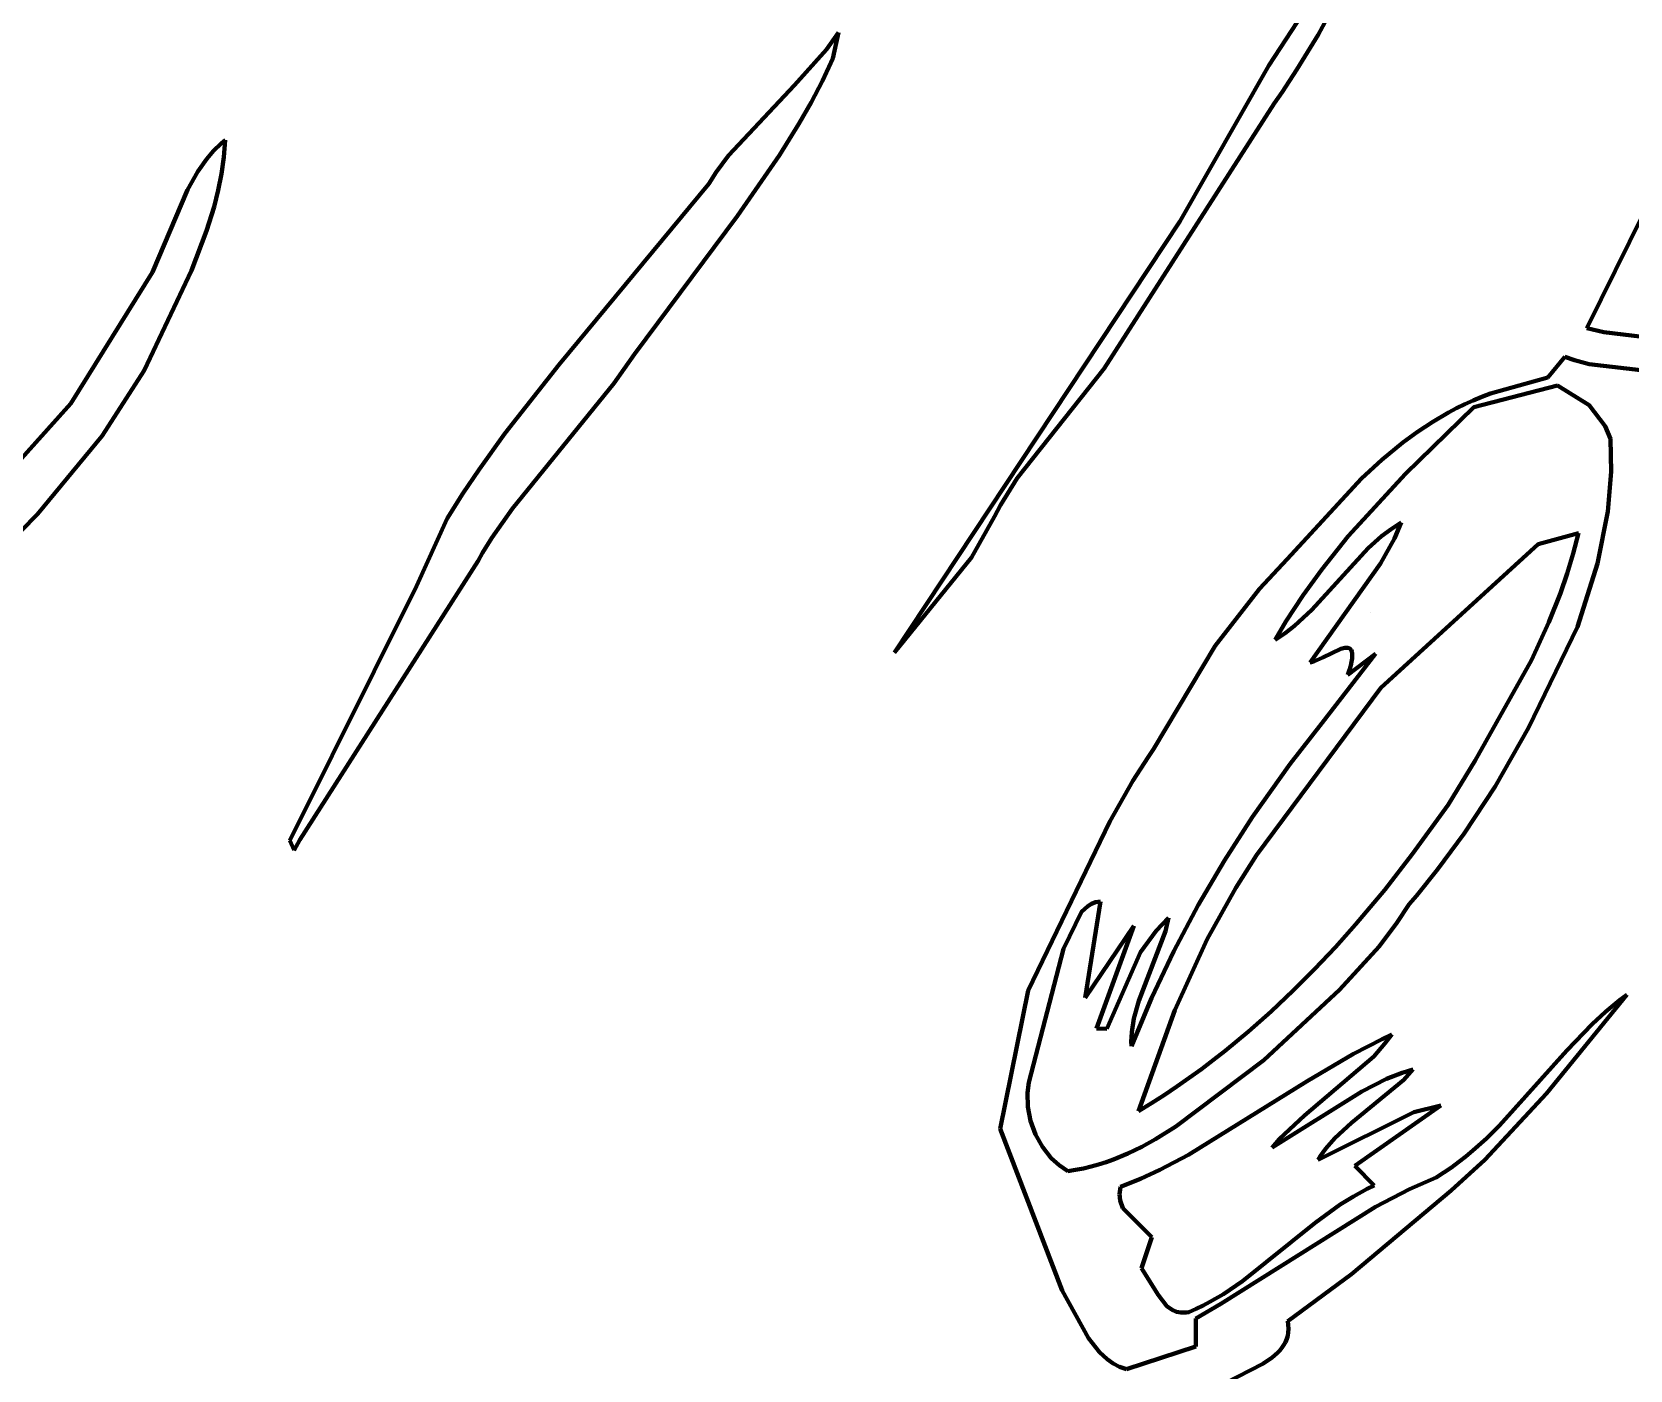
# Model space of a CAD drawing. Header units: millimetres. Extents: x 0 to 14.2, y 0 to 19.5.
# Drawn here: x 3.764 to 5.626, y 9.177 to 10.736 of the extents above; entities that cross this region are included whole.
import ezdxf

# ---------------------------------------------------------------- set-up
doc = ezdxf.new("R2010")
doc.units = ezdxf.units.MM
doc.layers.add('color#010101ff', color=7, linetype='CONTINUOUS', lineweight=100)
doc.layers.add('color#fdfdfdff', color=7, linetype='CONTINUOUS', lineweight=100)

msp = doc.modelspace()

# ---------------------------------------------------------------- linework, layer by layer
at = {"layer": 'color#010101ff'}
for p, q in [((5.2625, 10.7322), (5.3894, 10.9684)), ((5.2446, 10.7572), (5.2052, 10.6967)), ((4.7038, 10.7349), (4.6897, 10.7154)), ((4.6971, 10.7049), (4.7038, 10.7349)), ((5.2378, 10.6919), (5.2625, 10.7322)), ((4.6897, 10.7154), (4.6524, 10.6735)), ((4.6849, 10.6789), (4.6971, 10.7049)), ((5.2052, 10.6967), (5.1014, 10.5149)), ((5.2205, 10.6655), (5.2378, 10.6919)), ((4.6524, 10.6735), (4.5754, 10.5916)), ((4.6716, 10.6535), (4.6849, 10.6789)), ((4.6575, 10.6286), (4.6716, 10.6535)), ((5.0133, 10.3436), (5.2115, 10.6524)), ((5.2115, 10.6524), (5.2205, 10.6655)), ((4.6349, 10.5921), (4.6575, 10.6286)), ((3.9753, 10.5971), (3.9674, 10.5878)), ((3.9842, 10.6057), (3.9753, 10.5971)), ((3.989, 10.6098), (3.9842, 10.6057)), ((3.9874, 10.59), (3.989, 10.6098)), ((3.9674, 10.5878), (3.9569, 10.573)), ((3.9846, 10.5705), (3.9874, 10.59)), ((4.5754, 10.5916), (4.5611, 10.5722)), ((4.5859, 10.5214), (4.6349, 10.5921)), ((3.9569, 10.573), (3.9452, 10.5518)), ((3.9808, 10.5512), (3.9846, 10.5705)), ((4.5611, 10.5722), (4.5525, 10.5586)), ((3.9452, 10.5518), (3.9041, 10.4559)), ((3.976, 10.5321), (3.9808, 10.5512)), ((4.5525, 10.5586), (4.3781, 10.3484)), ((3.9673, 10.5039), (3.976, 10.5321)), ((5.6421, 10.525), (5.5756, 10.3906)), ((3.9495, 10.4578), (3.9673, 10.5039)), ((4.4659, 10.3602), (4.5859, 10.5214)), ((5.1014, 10.5149), (4.7687, 10.0128)), ((3.9041, 10.4559), (3.8091, 10.3028)), ((3.8944, 10.3415), (3.9495, 10.4578)), ((5.5756, 10.3906), (5.5953, 10.3861)), ((5.5953, 10.3861), (5.6766, 10.3761)), ((4.4418, 10.3261), (4.4659, 10.3602)), ((5.5502, 10.3574), (5.5302, 10.3331)), ((5.5613, 10.3533), (5.5502, 10.3574)), ((3.8454, 10.2651), (3.8944, 10.3415)), ((4.3781, 10.3484), (4.3148, 10.2678)), ((4.9119, 10.2158), (5.0133, 10.3436)), ((5.5782, 10.3488), (5.5613, 10.3533)), ((5.6654, 10.3388), (5.5782, 10.3488)), ((4.3236, 10.1807), (4.4418, 10.3261)), ((5.4438, 10.2985), (5.5416, 10.3239)), ((5.5302, 10.3331), (5.4633, 10.3145)), ((5.5416, 10.3239), (5.5782, 10.3009)), ((3.8091, 10.3028), (3.5651, 10.0318)), ((5.3643, 10.2211), (5.4438, 10.2985)), ((5.4334, 10.3021), (5.4239, 10.2973)), ((5.4432, 10.3065), (5.4334, 10.3021)), ((5.4532, 10.3107), (5.4432, 10.3065)), ((5.4633, 10.3145), (5.4532, 10.3107)), ((5.5782, 10.3009), (5.5971, 10.2765)), ((5.3962, 10.2816), (5.3785, 10.2699)), ((5.4145, 10.2923), (5.3962, 10.2816)), ((5.4239, 10.2973), (5.4145, 10.2923)), ((3.7704, 10.1739), (3.8454, 10.2651)), ((4.3148, 10.2678), (4.2849, 10.2262)), ((5.3785, 10.2699), (5.3614, 10.2574)), ((5.5971, 10.2765), (5.6032, 10.2619)), ((5.6032, 10.2619), (5.604, 10.2233)), ((5.3614, 10.2574), (5.3368, 10.2372)), ((4.2849, 10.2262), (4.2659, 10.1979)), ((5.3368, 10.2372), (5.3132, 10.2156)), ((4.8923, 10.1844), (4.9119, 10.2158)), ((5.3132, 10.2156), (5.2263, 10.1215)), ((5.2976, 10.1482), (5.3643, 10.2211)), ((5.604, 10.2233), (5.6001, 10.1771)), ((4.2659, 10.1979), (4.2477, 10.1689)), ((3.7323, 10.135), (3.7704, 10.1739)), ((4.2477, 10.1689), (4.2118, 10.0903)), ((4.2998, 10.1466), (4.3236, 10.1807)), ((4.8586, 10.1237), (4.8853, 10.1712)), ((4.8853, 10.1712), (4.8923, 10.1844)), ((5.6001, 10.1771), (5.5881, 10.1165)), ((5.3476, 10.1566), (5.3364, 10.1482)), ((5.3594, 10.1642), (5.3476, 10.1566)), ((5.3515, 10.1458), (5.3594, 10.1642)), ((5.566, 10.1517), (5.5188, 10.139)), ((5.5599, 10.1281), (5.566, 10.1517)), ((4.2888, 10.1289), (4.2998, 10.1466)), ((5.3209, 10.1345), (5.2551, 10.0627)), ((5.2669, 10.1097), (5.2976, 10.1482)), ((5.3364, 10.1482), (5.3209, 10.1345)), ((5.3353, 10.1165), (5.3515, 10.1458)), ((5.5188, 10.139), (5.3358, 9.9718)), ((4.076, 9.7947), (4.2836, 10.1198)), ((4.2836, 10.1198), (4.2888, 10.1289)), ((4.7687, 10.0128), (4.8586, 10.1237)), ((5.2263, 10.1215), (5.1944, 10.0871)), ((5.2534, 10.0013), (5.3353, 10.1165)), ((5.5528, 10.1048), (5.5599, 10.1281)), ((5.5881, 10.1165), (5.5647, 10.0428)), ((5.2452, 10.0798), (5.2669, 10.1097)), ((5.5449, 10.0819), (5.5528, 10.1048)), ((4.2118, 10.0903), (4.0644, 9.7938)), ((5.1944, 10.0871), (5.1427, 10.0206)), ((5.225, 10.0488), (5.2452, 10.0798)), ((5.5314, 10.0481), (5.5449, 10.0819)), ((5.2551, 10.0627), (5.2349, 10.0439)), ((5.3236, 10.0596), (5.3236, 10.0596)), ((5.2125, 10.0275), (5.225, 10.0488)), ((5.2349, 10.0439), (5.224, 10.0353)), ((5.5647, 10.0428), (5.5076, 9.925)), ((5.5111, 10.004), (5.5314, 10.0481)), ((5.1427, 10.0206), (5.0706, 9.9001)), ((5.224, 10.0353), (5.2125, 10.0275)), ((5.2577, 10.0024), (5.2534, 10.0013)), ((5.2679, 10.007), (5.2577, 10.0024)), ((5.2673, 9.9311), (5.3294, 10.0113)), ((5.289, 10.0171), (5.2679, 10.007)), ((5.2935, 10.0183), (5.289, 10.0171)), ((5.2954, 10.0185), (5.2935, 10.0183)), ((5.2972, 10.0184), (5.2954, 10.0185)), ((5.2987, 10.0179), (5.2972, 10.0184)), ((5.3294, 10.0113), (5.2972, 9.9869)), ((5.3, 10.0171), (5.2987, 10.0179)), ((5.3011, 10.0158), (5.3, 10.0171)), ((5.3005, 9.9978), (5.3015, 10.0022)), ((5.3018, 10.0141), (5.3011, 10.0158)), ((5.3015, 10.0022), (5.3022, 10.006)), ((5.3023, 10.0119), (5.3018, 10.0141)), ((5.3022, 10.006), (5.3024, 10.0093)), ((5.3024, 10.0093), (5.3023, 10.0119)), ((5.4457, 9.8871), (5.5111, 10.004)), ((5.2972, 9.9869), (5.2991, 9.9927)), ((5.2991, 9.9927), (5.3005, 9.9978)), ((5.3358, 9.9718), (5.1909, 9.777)), ((5.2301, 9.8833), (5.2673, 9.9311)), ((5.5076, 9.925), (5.4687, 9.8569)), ((5.0643, 9.8911), (5.0465, 9.8635)), ((5.0706, 9.9001), (5.0643, 9.8911)), ((5.1862, 9.8216), (5.2301, 9.8833)), ((5.414, 9.8353), (5.4457, 9.8871)), ((5.0465, 9.8635), (5.0198, 9.8159)), ((5.4687, 9.8569), (5.4329, 9.8022)), ((5.3727, 9.7783), (5.414, 9.8353)), ((5.0198, 9.8159), (4.9246, 9.6193)), ((5.1534, 9.7707), (5.1862, 9.8216)), ((5.4329, 9.8022), (5.4018, 9.7601)), ((4.0644, 9.7938), (4.0692, 9.7827)), ((4.0692, 9.7827), (4.076, 9.7947)), ((5.1909, 9.777), (5.1665, 9.7386)), ((5.3402, 9.7366), (5.3727, 9.7783)), ((5.1227, 9.7184), (5.1534, 9.7707)), ((5.4018, 9.7601), (5.3771, 9.7296)), ((5.0089, 9.7229), (4.9909, 9.6108)), ((4.9984, 9.7201), (5.0033, 9.7219)), ((5.0033, 9.7219), (5.0089, 9.7229)), ((5.1665, 9.7386), (5.1334, 9.679)), ((5.3061, 9.696), (5.3402, 9.7366)), ((5.3771, 9.7296), (5.3685, 9.7197)), ((4.9659, 9.6677), (4.9869, 9.711)), ((4.9869, 9.711), (4.994, 9.7176)), ((4.994, 9.7176), (4.9984, 9.7201)), ((5.0739, 9.6888), (5.0882, 9.7038)), ((5.0882, 9.7038), (5.0848, 9.6882)), ((5.0944, 9.6649), (5.1227, 9.7184)), ((5.3685, 9.7197), (5.3544, 9.698)), ((4.9909, 9.6108), (5.0478, 9.6944)), ((5.0478, 9.6944), (5.0044, 9.575)), ((5.0848, 9.6882), (5.0536, 9.6072)), ((5.0557, 9.6639), (5.0739, 9.6888)), ((5.2826, 9.6697), (5.3061, 9.696)), ((5.3544, 9.698), (5.3337, 9.6706)), ((4.9253, 9.5122), (4.9659, 9.6677)), ((5.1334, 9.679), (5.0954, 9.5964)), ((5.2584, 9.644), (5.2826, 9.6697)), ((5.3337, 9.6706), (5.2873, 9.6201)), ((5.0165, 9.5747), (5.0557, 9.6639)), ((5.0684, 9.6101), (5.0944, 9.6649)), ((5.2335, 9.6191), (5.2584, 9.644)), ((4.9246, 9.6193), (4.8922, 9.4581)), ((5.045, 9.5543), (5.0684, 9.6101)), ((5.2873, 9.6201), (5.1994, 9.5379)), ((5.2079, 9.5949), (5.2335, 9.6191)), ((5.6221, 9.6142), (5.5286, 9.4993)), ((5.6137, 9.6078), (5.6221, 9.6142)), ((5.0536, 9.6072), (5.0478, 9.5865)), ((5.0954, 9.5964), (5.0533, 9.4786)), ((5.1815, 9.5716), (5.2079, 9.5949)), ((5.5818, 9.5798), (5.5974, 9.5942)), ((5.5974, 9.5942), (5.6137, 9.6078)), ((5.0044, 9.575), (5.0165, 9.5747)), ((5.0478, 9.5865), (5.0453, 9.5706)), ((5.5522, 9.5492), (5.5818, 9.5798)), ((5.0453, 9.5706), (5.0448, 9.5597)), ((5.0448, 9.5597), (5.045, 9.5543)), ((5.1544, 9.5491), (5.1815, 9.5716)), ((5.3037, 9.5454), (5.337, 9.5626)), ((5.3403, 9.5574), (5.3273, 9.5425)), ((5.337, 9.5626), (5.3483, 9.568)), ((5.3483, 9.568), (5.3403, 9.5574)), ((5.1994, 9.5379), (5.0966, 9.4606)), ((5.1265, 9.5277), (5.1406, 9.5383)), ((5.1406, 9.5383), (5.1544, 9.5491)), ((5.3273, 9.5425), (5.2466, 9.4737)), ((5.2499, 9.5136), (5.3037, 9.5454)), ((5.4738, 9.4619), (5.5522, 9.5492)), ((5.0978, 9.5072), (5.1123, 9.5173)), ((5.1123, 9.5173), (5.1265, 9.5277)), ((5.3136, 9.5017), (5.3423, 9.5163)), ((5.3423, 9.5163), (5.3604, 9.5233)), ((5.3604, 9.5233), (5.3729, 9.5271)), ((5.3729, 9.5271), (5.3625, 9.515)), ((4.9238, 9.5001), (4.9253, 9.5122)), ((4.9243, 9.4836), (4.9238, 9.5001)), ((5.0832, 9.4974), (5.0978, 9.5072)), ((5.1114, 9.4278), (5.2499, 9.5136)), ((5.2088, 9.4364), (5.3136, 9.5017)), ((5.3625, 9.515), (5.3013, 9.4649)), ((5.5286, 9.4993), (5.4567, 9.4219)), ((4.9275, 9.4672), (4.9243, 9.4836)), ((5.0533, 9.4786), (5.0683, 9.4879)), ((5.0683, 9.4879), (5.0832, 9.4974)), ((5.4056, 9.4853), (5.3054, 9.4151)), ((5.374, 9.4775), (5.4056, 9.4853)), ((4.9331, 9.4515), (4.9275, 9.4672)), ((5.0966, 9.4606), (5.0732, 9.4461)), ((5.2466, 9.4737), (5.2176, 9.4464)), ((5.2626, 9.4219), (5.374, 9.4775)), ((5.3013, 9.4649), (5.2819, 9.4473)), ((5.4587, 9.447), (5.4738, 9.4619)), ((4.8922, 9.4581), (4.9643, 9.2699)), ((4.9412, 9.437), (4.9331, 9.4515)), ((5.0732, 9.4461), (5.0572, 9.4373)), ((5.2176, 9.4464), (5.2088, 9.4364)), ((5.2819, 9.4473), (5.2715, 9.4353)), ((5.443, 9.4328), (5.4587, 9.447)), ((4.9515, 9.424), (4.9412, 9.437)), ((4.9606, 9.4157), (4.9515, 9.424)), ((5.0408, 9.4294), (5.024, 9.4224)), ((5.0572, 9.4373), (5.0408, 9.4294)), ((5.0782, 9.4105), (5.1114, 9.4278)), ((5.2654, 9.4266), (5.2626, 9.4219)), ((5.2715, 9.4353), (5.2654, 9.4266)), ((5.4265, 9.4195), (5.4348, 9.426)), ((5.4348, 9.426), (5.443, 9.4328)), ((4.9708, 9.4088), (4.9606, 9.4157)), ((4.98, 9.4102), (4.9708, 9.4088)), ((4.989, 9.412), (4.98, 9.4102)), ((4.998, 9.4142), (4.989, 9.412)), ((5.0067, 9.4166), (4.998, 9.4142)), ((5.0154, 9.4194), (5.0067, 9.4166)), ((5.024, 9.4224), (5.0154, 9.4194)), ((5.0555, 9.4), (5.0782, 9.4105)), ((5.3054, 9.4151), (5.3277, 9.3922)), ((5.4, 9.4014), (5.4091, 9.4072)), ((5.4091, 9.4072), (5.4179, 9.4132)), ((5.4567, 9.4219), (5.4174, 9.3864)), ((5.4179, 9.4132), (5.4265, 9.4195)), ((5.0311, 9.3821), (5.0317, 9.3876)), ((5.0317, 9.3876), (5.0323, 9.3905)), ((5.0323, 9.3905), (5.0555, 9.4)), ((5.4174, 9.3864), (5.3016, 9.2889)), ((5.3195, 9.3882), (5.3036, 9.3794)), ((5.3277, 9.3922), (5.3195, 9.3882)), ((5.3294, 9.3673), (5.3692, 9.3878)), ((5.3692, 9.3878), (5.4, 9.4014)), ((5.0317, 9.3746), (5.0311, 9.3821)), ((5.035, 9.3656), (5.0317, 9.3746)), ((5.1491, 9.2541), (5.3294, 9.3673)), ((5.2883, 9.3698), (5.2591, 9.3485)), ((5.3036, 9.3794), (5.2883, 9.3698)), ((5.0689, 9.3319), (5.035, 9.3656)), ((5.2591, 9.3485), (5.1745, 9.2807)), ((5.0568, 9.2958), (5.0689, 9.3319)), ((5.0761, 9.2646), (5.0568, 9.2958)), ((5.1745, 9.2807), (5.1521, 9.2655)), ((5.3016, 9.2889), (5.2271, 9.2342)), ((4.9643, 9.2699), (4.9949, 9.2143)), ((5.0863, 9.2516), (5.0761, 9.2646)), ((5.1365, 9.2565), (5.1285, 9.2523)), ((5.1521, 9.2655), (5.1365, 9.2565)), ((5.0926, 9.2471), (5.0863, 9.2516)), ((5.0974, 9.2451), (5.0926, 9.2471)), ((5.1027, 9.2441), (5.0974, 9.2451)), ((5.1056, 9.244), (5.1027, 9.2441)), ((5.1087, 9.2442), (5.1056, 9.244)), ((5.1119, 9.2447), (5.1087, 9.2442)), ((5.1203, 9.2483), (5.1119, 9.2447)), ((5.1201, 9.237), (5.1491, 9.2541)), ((5.1201, 9.2044), (5.1201, 9.237)), ((5.1285, 9.2523), (5.1203, 9.2483)), ((5.2271, 9.2342), (5.2278, 9.2296)), ((5.2277, 9.221), (5.2271, 9.217)), ((5.228, 9.2252), (5.2277, 9.221)), ((5.2278, 9.2296), (5.228, 9.2252)), ((4.9949, 9.2143), (5.0078, 9.1978)), ((5.0394, 9.1781), (5.1201, 9.2044)), ((5.2179, 9.2), (5.2152, 9.1971)), ((5.2204, 9.2031), (5.2179, 9.2)), ((5.2226, 9.2063), (5.2204, 9.2031)), ((5.2245, 9.2097), (5.2226, 9.2063)), ((5.2259, 9.2133), (5.2245, 9.2097)), ((5.2271, 9.217), (5.2259, 9.2133)), ((5.0078, 9.1978), (5.0169, 9.1896)), ((5.0169, 9.1896), (5.0237, 9.1849)), ((5.0237, 9.1849), (5.0312, 9.181)), ((5.0312, 9.181), (5.0394, 9.1781)), ((5.1981, 9.1844), (5.1544, 9.1618)), ((5.2089, 9.1917), (5.1981, 9.1844)), ((5.2152, 9.1971), (5.2089, 9.1917))]:
    msp.add_line(p, q, dxfattribs=at)
at = {"layer": 'color#fdfdfdff'}
for p, q in [((5.3894, 10.9684), (5.2625, 10.7322)), ((5.2052, 10.6967), (5.2446, 10.7572)), ((4.6897, 10.7154), (4.7038, 10.7349)), ((4.7038, 10.7349), (4.6971, 10.7049)), ((5.2625, 10.7322), (5.2378, 10.6919)), ((4.6524, 10.6735), (4.6897, 10.7154)), ((4.6971, 10.7049), (4.6849, 10.6789)), ((5.1014, 10.5149), (5.2052, 10.6967)), ((5.2378, 10.6919), (5.2205, 10.6655)), ((4.5754, 10.5916), (4.6524, 10.6735)), ((4.6849, 10.6789), (4.6716, 10.6535)), ((4.6716, 10.6535), (4.6575, 10.6286)), ((5.2115, 10.6524), (5.0133, 10.3436)), ((5.2205, 10.6655), (5.2115, 10.6524)), ((4.6575, 10.6286), (4.6349, 10.5921)), ((3.9674, 10.5878), (3.9753, 10.5971)), ((3.9753, 10.5971), (3.9842, 10.6057)), ((3.9842, 10.6057), (3.989, 10.6098)), ((3.989, 10.6098), (3.9874, 10.59)), ((3.9569, 10.573), (3.9674, 10.5878)), ((3.9874, 10.59), (3.9846, 10.5705)), ((4.5611, 10.5722), (4.5754, 10.5916)), ((4.6349, 10.5921), (4.5859, 10.5214)), ((3.9452, 10.5518), (3.9569, 10.573)), ((3.9846, 10.5705), (3.9808, 10.5512)), ((4.5525, 10.5586), (4.5611, 10.5722)), ((3.9041, 10.4559), (3.9452, 10.5518)), ((3.9808, 10.5512), (3.976, 10.5321)), ((4.3781, 10.3484), (4.5525, 10.5586)), ((3.976, 10.5321), (3.9673, 10.5039)), ((5.5756, 10.3906), (5.6421, 10.525)), ((3.9673, 10.5039), (3.9495, 10.4578)), ((4.5859, 10.5214), (4.4659, 10.3602)), ((4.7687, 10.0128), (5.1014, 10.5149)), ((3.8091, 10.3028), (3.9041, 10.4559)), ((3.9495, 10.4578), (3.8944, 10.3415)), ((5.5953, 10.3861), (5.5756, 10.3906)), ((5.6766, 10.3761), (5.5953, 10.3861)), ((4.4659, 10.3602), (4.4418, 10.3261)), ((5.5302, 10.3331), (5.5502, 10.3574)), ((5.5502, 10.3574), (5.5613, 10.3533)), ((3.8944, 10.3415), (3.8454, 10.2651)), ((4.3148, 10.2678), (4.3781, 10.3484)), ((5.0133, 10.3436), (4.9119, 10.2158)), ((5.5613, 10.3533), (5.5782, 10.3488)), ((5.5782, 10.3488), (5.6654, 10.3388)), ((4.4418, 10.3261), (4.3236, 10.1807)), ((5.5416, 10.3239), (5.4438, 10.2985)), ((5.4633, 10.3145), (5.5302, 10.3331)), ((5.5782, 10.3009), (5.5416, 10.3239)), ((3.5651, 10.0318), (3.8091, 10.3028)), ((5.4438, 10.2985), (5.3643, 10.2211)), ((5.4239, 10.2973), (5.4334, 10.3021)), ((5.4334, 10.3021), (5.4432, 10.3065)), ((5.4432, 10.3065), (5.4532, 10.3107)), ((5.4532, 10.3107), (5.4633, 10.3145)), ((5.5971, 10.2765), (5.5782, 10.3009)), ((5.3785, 10.2699), (5.3962, 10.2816)), ((5.3962, 10.2816), (5.4145, 10.2923)), ((5.4145, 10.2923), (5.4239, 10.2973)), ((3.8454, 10.2651), (3.7704, 10.1739)), ((4.2849, 10.2262), (4.3148, 10.2678)), ((5.3614, 10.2574), (5.3785, 10.2699)), ((5.6032, 10.2619), (5.5971, 10.2765)), ((5.604, 10.2233), (5.6032, 10.2619)), ((5.3368, 10.2372), (5.3614, 10.2574)), ((4.2659, 10.1979), (4.2849, 10.2262)), ((5.3132, 10.2156), (5.3368, 10.2372)), ((4.9119, 10.2158), (4.8923, 10.1844)), ((5.2263, 10.1215), (5.3132, 10.2156)), ((5.3643, 10.2211), (5.2976, 10.1482)), ((5.6001, 10.1771), (5.604, 10.2233)), ((4.2477, 10.1689), (4.2659, 10.1979)), ((3.7704, 10.1739), (3.7323, 10.135)), ((4.2118, 10.0903), (4.2477, 10.1689)), ((4.3236, 10.1807), (4.2998, 10.1466)), ((4.8853, 10.1712), (4.8586, 10.1237)), ((4.8923, 10.1844), (4.8853, 10.1712)), ((5.5881, 10.1165), (5.6001, 10.1771)), ((5.3364, 10.1482), (5.3476, 10.1566)), ((5.3476, 10.1566), (5.3594, 10.1642)), ((5.3594, 10.1642), (5.3515, 10.1458)), ((5.5188, 10.139), (5.566, 10.1517)), ((5.566, 10.1517), (5.5599, 10.1281)), ((4.2998, 10.1466), (4.2888, 10.1289)), ((5.2551, 10.0627), (5.3209, 10.1345)), ((5.2976, 10.1482), (5.2669, 10.1097)), ((5.3209, 10.1345), (5.3364, 10.1482)), ((5.3515, 10.1458), (5.3353, 10.1165)), ((5.3358, 9.9718), (5.5188, 10.139)), ((4.2836, 10.1198), (4.076, 9.7947)), ((4.2888, 10.1289), (4.2836, 10.1198)), ((4.8586, 10.1237), (4.7687, 10.0128)), ((5.1944, 10.0871), (5.2263, 10.1215)), ((5.3353, 10.1165), (5.2534, 10.0013)), ((5.5599, 10.1281), (5.5528, 10.1048)), ((5.5647, 10.0428), (5.5881, 10.1165)), ((5.2669, 10.1097), (5.2452, 10.0798)), ((5.5528, 10.1048), (5.5449, 10.0819)), ((4.0644, 9.7938), (4.2118, 10.0903)), ((5.1427, 10.0206), (5.1944, 10.0871)), ((5.2452, 10.0798), (5.225, 10.0488)), ((5.5449, 10.0819), (5.5314, 10.0481)), ((5.2349, 10.0439), (5.2551, 10.0627)), ((5.3236, 10.0596), (5.3236, 10.0596)), ((5.225, 10.0488), (5.2125, 10.0275)), ((5.224, 10.0353), (5.2349, 10.0439)), ((5.5076, 9.925), (5.5647, 10.0428)), ((5.5314, 10.0481), (5.5111, 10.004)), ((5.0706, 9.9001), (5.1427, 10.0206)), ((5.2125, 10.0275), (5.224, 10.0353)), ((5.2534, 10.0013), (5.2577, 10.0024)), ((5.2577, 10.0024), (5.2679, 10.007)), ((5.3294, 10.0113), (5.2673, 9.9311)), ((5.2679, 10.007), (5.289, 10.0171)), ((5.289, 10.0171), (5.2935, 10.0183)), ((5.2935, 10.0183), (5.2954, 10.0185)), ((5.2954, 10.0185), (5.2972, 10.0184)), ((5.2972, 10.0184), (5.2987, 10.0179)), ((5.2972, 9.9869), (5.3294, 10.0113)), ((5.2987, 10.0179), (5.3, 10.0171)), ((5.3, 10.0171), (5.3011, 10.0158)), ((5.3015, 10.0022), (5.3005, 9.9978)), ((5.3011, 10.0158), (5.3018, 10.0141)), ((5.3022, 10.006), (5.3015, 10.0022)), ((5.3018, 10.0141), (5.3023, 10.0119)), ((5.3024, 10.0093), (5.3022, 10.006)), ((5.3023, 10.0119), (5.3024, 10.0093)), ((5.5111, 10.004), (5.4457, 9.8871)), ((5.2991, 9.9927), (5.2972, 9.9869)), ((5.3005, 9.9978), (5.2991, 9.9927)), ((5.1909, 9.777), (5.3358, 9.9718)), ((5.2673, 9.9311), (5.2301, 9.8833)), ((5.4687, 9.8569), (5.5076, 9.925)), ((5.0465, 9.8635), (5.0643, 9.8911)), ((5.0643, 9.8911), (5.0706, 9.9001)), ((5.2301, 9.8833), (5.1862, 9.8216)), ((5.4457, 9.8871), (5.414, 9.8353)), ((5.0198, 9.8159), (5.0465, 9.8635)), ((5.4329, 9.8022), (5.4687, 9.8569)), ((5.414, 9.8353), (5.3727, 9.7783)), ((4.9246, 9.6193), (5.0198, 9.8159)), ((5.1862, 9.8216), (5.1534, 9.7707)), ((5.4018, 9.7601), (5.4329, 9.8022)), ((4.0692, 9.7827), (4.0644, 9.7938)), ((4.076, 9.7947), (4.0692, 9.7827)), ((5.1665, 9.7386), (5.1909, 9.777)), ((5.3727, 9.7783), (5.3402, 9.7366)), ((5.1534, 9.7707), (5.1227, 9.7184)), ((5.3771, 9.7296), (5.4018, 9.7601)), ((4.9909, 9.6108), (5.0089, 9.7229)), ((5.0033, 9.7219), (4.9984, 9.7201)), ((5.0089, 9.7229), (5.0033, 9.7219)), ((5.1334, 9.679), (5.1665, 9.7386)), ((5.3402, 9.7366), (5.3061, 9.696)), ((5.3685, 9.7197), (5.3771, 9.7296)), ((4.9869, 9.711), (4.9659, 9.6677)), ((4.994, 9.7176), (4.9869, 9.711)), ((4.9984, 9.7201), (4.994, 9.7176)), ((5.0882, 9.7038), (5.0739, 9.6888)), ((5.0848, 9.6882), (5.0882, 9.7038)), ((5.1227, 9.7184), (5.0944, 9.6649)), ((5.3544, 9.698), (5.3685, 9.7197)), ((5.0478, 9.6944), (4.9909, 9.6108)), ((5.0044, 9.575), (5.0478, 9.6944)), ((5.0536, 9.6072), (5.0848, 9.6882)), ((5.0739, 9.6888), (5.0557, 9.6639)), ((5.3061, 9.696), (5.2826, 9.6697)), ((5.3337, 9.6706), (5.3544, 9.698)), ((4.9659, 9.6677), (4.9253, 9.5122)), ((5.0954, 9.5964), (5.1334, 9.679)), ((5.2826, 9.6697), (5.2584, 9.644)), ((5.2873, 9.6201), (5.3337, 9.6706)), ((5.0557, 9.6639), (5.0165, 9.5747)), ((5.0944, 9.6649), (5.0684, 9.6101)), ((5.2584, 9.644), (5.2335, 9.6191)), ((4.8922, 9.4581), (4.9246, 9.6193)), ((5.0684, 9.6101), (5.045, 9.5543)), ((5.1994, 9.5379), (5.2873, 9.6201)), ((5.2335, 9.6191), (5.2079, 9.5949)), ((5.5286, 9.4993), (5.6221, 9.6142)), ((5.6221, 9.6142), (5.6137, 9.6078)), ((5.0478, 9.5865), (5.0536, 9.6072)), ((5.0533, 9.4786), (5.0954, 9.5964)), ((5.2079, 9.5949), (5.1815, 9.5716)), ((5.5974, 9.5942), (5.5818, 9.5798)), ((5.6137, 9.6078), (5.5974, 9.5942)), ((5.0165, 9.5747), (5.0044, 9.575)), ((5.0453, 9.5706), (5.0478, 9.5865)), ((5.5818, 9.5798), (5.5522, 9.5492)), ((5.0448, 9.5597), (5.0453, 9.5706)), ((5.045, 9.5543), (5.0448, 9.5597)), ((5.1815, 9.5716), (5.1544, 9.5491)), ((5.337, 9.5626), (5.3037, 9.5454)), ((5.3273, 9.5425), (5.3403, 9.5574)), ((5.3483, 9.568), (5.337, 9.5626)), ((5.3403, 9.5574), (5.3483, 9.568)), ((5.0966, 9.4606), (5.1994, 9.5379)), ((5.1406, 9.5383), (5.1265, 9.5277)), ((5.1544, 9.5491), (5.1406, 9.5383)), ((5.2466, 9.4737), (5.3273, 9.5425)), ((5.3037, 9.5454), (5.2499, 9.5136)), ((5.5522, 9.5492), (5.4738, 9.4619)), ((5.1123, 9.5173), (5.0978, 9.5072)), ((5.1265, 9.5277), (5.1123, 9.5173)), ((5.3423, 9.5163), (5.3136, 9.5017)), ((5.3604, 9.5233), (5.3423, 9.5163)), ((5.3729, 9.5271), (5.3604, 9.5233)), ((5.3625, 9.515), (5.3729, 9.5271)), ((4.9253, 9.5122), (4.9238, 9.5001)), ((4.9238, 9.5001), (4.9243, 9.4836)), ((5.0978, 9.5072), (5.0832, 9.4974)), ((5.2499, 9.5136), (5.1114, 9.4278)), ((5.3136, 9.5017), (5.2088, 9.4364)), ((5.3013, 9.4649), (5.3625, 9.515)), ((5.4567, 9.4219), (5.5286, 9.4993)), ((4.9243, 9.4836), (4.9275, 9.4672)), ((5.0683, 9.4879), (5.0533, 9.4786)), ((5.0832, 9.4974), (5.0683, 9.4879)), ((5.3054, 9.4151), (5.4056, 9.4853)), ((5.4056, 9.4853), (5.374, 9.4775)), ((4.9275, 9.4672), (4.9331, 9.4515)), ((5.0732, 9.4461), (5.0966, 9.4606)), ((5.2176, 9.4464), (5.2466, 9.4737)), ((5.374, 9.4775), (5.2626, 9.4219)), ((5.2819, 9.4473), (5.3013, 9.4649)), ((5.4738, 9.4619), (5.4587, 9.447)), ((4.9643, 9.2699), (4.8922, 9.4581)), ((4.9331, 9.4515), (4.9412, 9.437)), ((5.0572, 9.4373), (5.0732, 9.4461)), ((5.2088, 9.4364), (5.2176, 9.4464)), ((5.2715, 9.4353), (5.2819, 9.4473)), ((5.4587, 9.447), (5.443, 9.4328)), ((4.9412, 9.437), (4.9515, 9.424)), ((4.9515, 9.424), (4.9606, 9.4157)), ((5.024, 9.4224), (5.0408, 9.4294)), ((5.0408, 9.4294), (5.0572, 9.4373)), ((5.1114, 9.4278), (5.0782, 9.4105)), ((5.2626, 9.4219), (5.2654, 9.4266)), ((5.2654, 9.4266), (5.2715, 9.4353)), ((5.4348, 9.426), (5.4265, 9.4195)), ((5.443, 9.4328), (5.4348, 9.426)), ((4.9606, 9.4157), (4.9708, 9.4088)), ((4.9708, 9.4088), (4.98, 9.4102)), ((4.98, 9.4102), (4.989, 9.412)), ((4.989, 9.412), (4.998, 9.4142)), ((4.998, 9.4142), (5.0067, 9.4166)), ((5.0067, 9.4166), (5.0154, 9.4194)), ((5.0154, 9.4194), (5.024, 9.4224)), ((5.0782, 9.4105), (5.0555, 9.4)), ((5.3277, 9.3922), (5.3054, 9.4151)), ((5.4091, 9.4072), (5.4, 9.4014)), ((5.4179, 9.4132), (5.4091, 9.4072)), ((5.4174, 9.3864), (5.4567, 9.4219)), ((5.4265, 9.4195), (5.4179, 9.4132)), ((5.0317, 9.3876), (5.0311, 9.3821)), ((5.0323, 9.3905), (5.0317, 9.3876)), ((5.0555, 9.4), (5.0323, 9.3905)), ((5.3016, 9.2889), (5.4174, 9.3864)), ((5.3036, 9.3794), (5.3195, 9.3882)), ((5.3195, 9.3882), (5.3277, 9.3922)), ((5.3692, 9.3878), (5.3294, 9.3673)), ((5.4, 9.4014), (5.3692, 9.3878)), ((5.0311, 9.3821), (5.0317, 9.3746)), ((5.0317, 9.3746), (5.035, 9.3656)), ((5.3294, 9.3673), (5.1491, 9.2541)), ((5.2591, 9.3485), (5.2883, 9.3698)), ((5.2883, 9.3698), (5.3036, 9.3794)), ((5.035, 9.3656), (5.0689, 9.3319)), ((5.1745, 9.2807), (5.2591, 9.3485)), ((5.0689, 9.3319), (5.0568, 9.2958)), ((5.0568, 9.2958), (5.0761, 9.2646)), ((5.1521, 9.2655), (5.1745, 9.2807)), ((5.2271, 9.2342), (5.3016, 9.2889)), ((4.9949, 9.2143), (4.9643, 9.2699)), ((5.0761, 9.2646), (5.0863, 9.2516)), ((5.1285, 9.2523), (5.1365, 9.2565)), ((5.1365, 9.2565), (5.1521, 9.2655)), ((5.0863, 9.2516), (5.0926, 9.2471)), ((5.0926, 9.2471), (5.0974, 9.2451)), ((5.0974, 9.2451), (5.1027, 9.2441)), ((5.1027, 9.2441), (5.1056, 9.244)), ((5.1056, 9.244), (5.1087, 9.2442)), ((5.1087, 9.2442), (5.1119, 9.2447)), ((5.1119, 9.2447), (5.1203, 9.2483)), ((5.1491, 9.2541), (5.1201, 9.237)), ((5.1201, 9.237), (5.1201, 9.2044)), ((5.1203, 9.2483), (5.1285, 9.2523)), ((5.2278, 9.2296), (5.2271, 9.2342)), ((5.2271, 9.217), (5.2277, 9.221)), ((5.2277, 9.221), (5.228, 9.2252)), ((5.228, 9.2252), (5.2278, 9.2296)), ((5.0078, 9.1978), (4.9949, 9.2143)), ((5.1201, 9.2044), (5.0394, 9.1781)), ((5.2152, 9.1971), (5.2179, 9.2)), ((5.2179, 9.2), (5.2204, 9.2031)), ((5.2204, 9.2031), (5.2226, 9.2063)), ((5.2226, 9.2063), (5.2245, 9.2097)), ((5.2245, 9.2097), (5.2259, 9.2133)), ((5.2259, 9.2133), (5.2271, 9.217)), ((5.0169, 9.1896), (5.0078, 9.1978)), ((5.0237, 9.1849), (5.0169, 9.1896)), ((5.0312, 9.181), (5.0237, 9.1849)), ((5.0394, 9.1781), (5.0312, 9.181)), ((5.1544, 9.1618), (5.1981, 9.1844)), ((5.1981, 9.1844), (5.2089, 9.1917)), ((5.2089, 9.1917), (5.2152, 9.1971))]:
    msp.add_line(p, q, dxfattribs=at)

doc.saveas('drawing.dxf')
